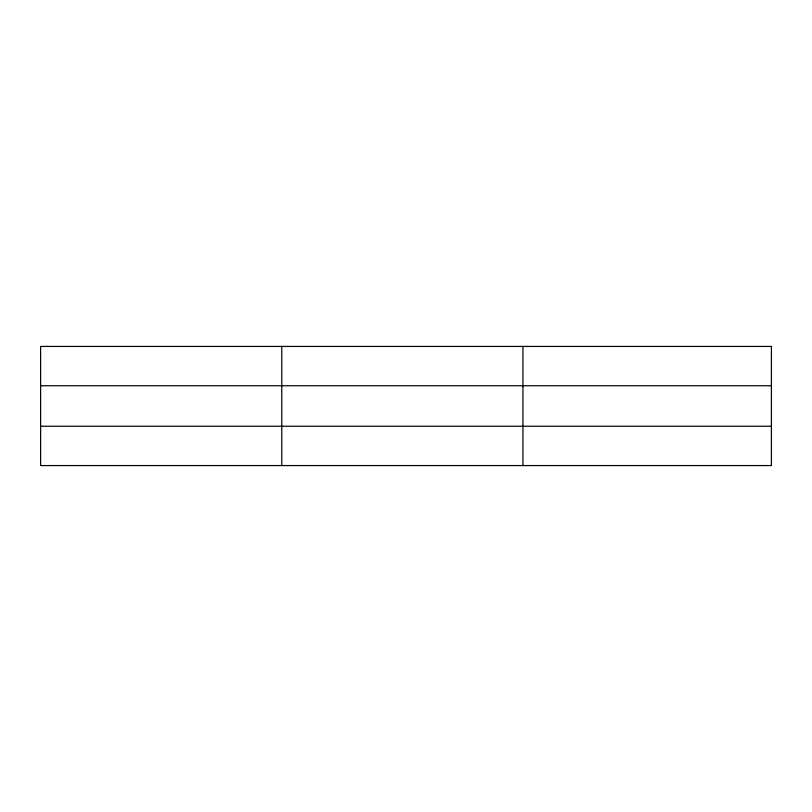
<?xml version="1.0" encoding="UTF-8"?>
<svg xmlns="http://www.w3.org/2000/svg" width="812" height="812" viewBox="0 0 812 812"><rect width="100%" height="100%" fill="white"/><g stroke="black" fill="none" stroke-linecap="round" stroke-linejoin="round"><path stroke-width="1.22" d="M281.764 346.43L281.764 465.57M522.928 346.43L522.928 465.57M771.4 385.751L771.4 346.43L40.6 346.43L40.6 465.57L771.4 465.57L771.4 385.751L40.6 385.751M40.6 426.249L771.4 426.249"/></g></svg>
